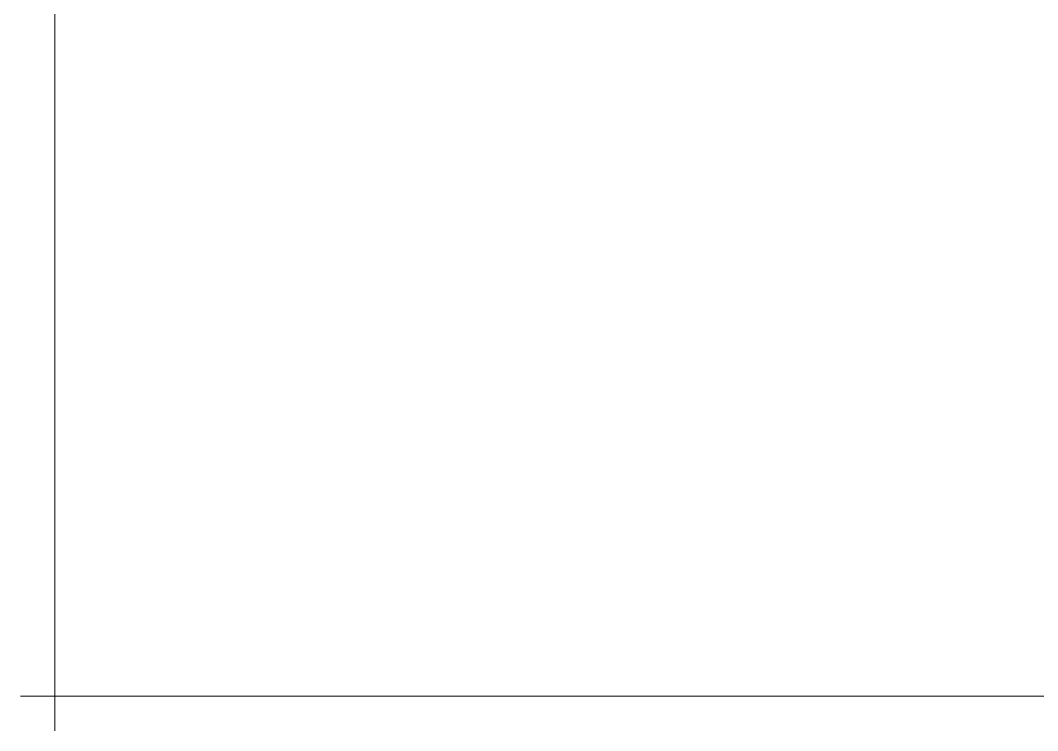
# Model space of a CAD drawing. Header units: millimetres. Extents: x 29001 to 40804, y -8833 to -5892.
# Drawn here: x 32760 to 33352, y -7612 to -7198 of the extents above; entities that cross this region are included whole.
import ezdxf
from ezdxf.enums import TextEntityAlignment as Align

# ---------------------------------------------------------------- set-up
doc = ezdxf.new("R2010")
doc.units = ezdxf.units.MM
for name, color, linetype, lineweight in [('xxx_Auto_Yardimci_Antet', 7, 'Continuous', 0), ('xxx_Auto_Yardimci_Lejand', 7, 'Continuous', 0), ('xxx_Auto_Yardimci_Metraj', 81, 'Continuous', 0)]:
    doc.layers.add(name, color=color, linetype=linetype, lineweight=lineweight)
doc.styles.add('AUTOBAN', font='')
doc.styles.get('AUTOBAN').set_extended_font_data('Helvetica Normal Tr')

# ---------------------------------------------------------------- blocks, each defined once
blk = doc.blocks.new('AUTO_LAYOUT_A0')
at = {"layer": 'xxx_Auto_Yardimci_Antet', "color": 3}
blk.add_lwpolyline([(-76.8, -1), (-76.8, 0), (-77.8, 0)], dxfattribs=at)
at = {"layer": 'xxx_Auto_Yardimci_Metraj', "color": 1}
blk.add_lwpolyline([(42, 84), (-76.8, 84), (-76.8, 0), (42, 0)], close=True, dxfattribs=at)
at = {"layer": 'xxx_Auto_Yardimci_Lejand', "style": 'AUTOBAN'}
for tag, p in [('PROJEADI', (36.802, 80.231)), ('REVIZYON', (37.278, 12.602)), ('REVIZYON', (37.278, 12.167)), ('REVIZYON', (37.278, 11.732)), ('REVIZYON', (37.278, 11.297)), ('ÇİZİMADI', (36.802, 10.22)), ('PNO', (38.791, 9.704)), ('OLCEK', (38.791, 9.269)), ('ÇİZEN', (38.791, 8.834)), ('KONTROL', (38.791, 8.399)), ('TARIH', (38.791, 7.964)), ('PROJENO', (38.791, 7.529))]:
    blk.add_attdef(tag, text='', height=0.2, dxfattribs=at).set_placement(p, align=Align.TOP_LEFT)
for tag, p in [('TARIH', (41.806, 12.602)), ('TARIH', (41.806, 12.167)), ('TARIH', (41.806, 11.732)), ('TARIH', (41.806, 11.297)), ('PNO', (38.677, 9.704)), ('SIZE', (41.803, 9.704))]:
    blk.add_attdef(tag, text='', height=0.2, dxfattribs=at).set_placement(p, align=Align.TOP_RIGHT)
for tag, p in [('PRJT', (38.677, 6.778)), ('DC', (39.765, 6.778)), ('SSN', (40.788, 6.778))]:
    blk.add_attdef(tag, text='', height=0.2, dxfattribs=at).set_placement(p, align=Align.TOP_CENTER)

msp = doc.modelspace()

# ---------------------------------------------------------------- block references
at = {"layer": 'xxx_Auto_Yardimci_Lejand', "color": 5, "xscale": 20, "yscale": 20, "zscale": 20}
msp.add_blockref('AUTO_LAYOUT_A0', (34316.41, -7591.9), dxfattribs=at)

doc.saveas('drawing.dxf')
